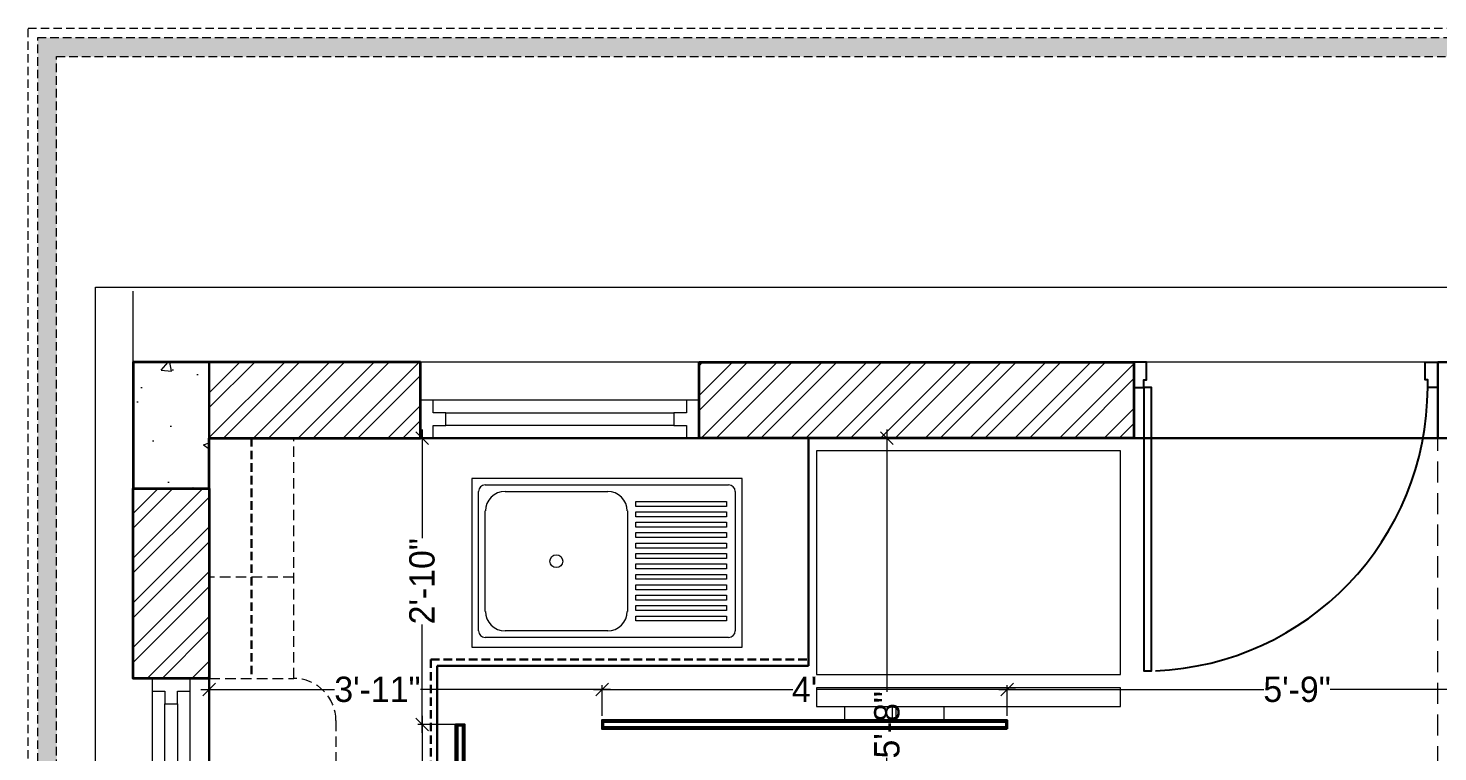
# Model space of a CAD drawing. Header units: millimetres. Extents: x 56222 to 3066687, y -650199 to -121287.
# Drawn here: x 140671.5 to 140838.4, y -185597.2 to -185511.4 of the extents above; entities that cross this region are included whole.
import ezdxf

# ---------------------------------------------------------------- set-up
doc = ezdxf.new("R2010")
doc.units = ezdxf.units.MM
doc.header["$MEASUREMENT"] = 0
doc.header["$PDMODE"] = 35
for name, pattern in [('ACAD_ISO02W100', [15, 12, -3]), ('DASHED', [0.75, 0.5, -0.25]), ('DASHED2', [0.375, 0.25, -0.125]), ('DASHEDX2', [1.5, 1, -0.5]), ('HIDDEN', [0.375, 0.25, -0.125])]:
    doc.linetypes.add(name, pattern=pattern)
doc.layers.get('Defpoints').update_dxf_attribs({"color": 220})
for name, color, linetype in [('AR DOOR', 40, 'Continuous'), ('AR ELE-5', 134, 'Continuous'), ('AR HATCH-7', 7, 'Continuous')]:
    doc.layers.add(name, color=color, linetype=linetype)
for name, color, linetype, lineweight in [('CENTERLINE ( COLUMN ) ~ DIM', 7, 'Continuous', 9), ('COLUMN', 1, 'Continuous', 30), ('Dimension', 10, 'DASHEDX2', 20), ('el', 7, 'Continuous', 20), ('Electrical', 84, 'Continuous', 30), ('FIRST FLOOR ( DW_RAIL )', 7, 'Continuous', 9), ('FURNITURE', 32, 'Continuous', 9), ('furniture dimensions', 1, 'DASHED', 0), ('FURNITURE-1', 252, 'Continuous', 13), ('GROUND FLOOR', 7, 'Continuous', 9), ('Labelling', 1, 'Continuous', 25), ('wall', 7, 'Continuous', 30)]:
    doc.layers.add(name, color=color, linetype=linetype, lineweight=lineweight)
doc.layers.add('hatch', color=250, linetype='Continuous', lineweight=9, transparency=0.5)
doc.styles.add('century g', font='GOTHIC.TTF')
doc.dimstyles.new('Archana', dxfattribs={"dimtxt": 2, "dimasz": 0.75, "dimexe": 0.5, "dimexo": 0.5, "dimgap": 0, "dimtad": 0, "dimzin": 0, "dimdsep": 46, "dimlunit": 4, "dimtxsty": 'century g', "dimblk": 'OBLIQUE', "dimcen": 0, "dimdle": 1, "dimclrd": 256, "dimclre": 256, "dimclrt": 256, "dimadec": 0, "dimazin": 0, "dimtfac": 1, "dimtofl": 0, "dimtmove": 1, "dimatfit": 3, "dimfxl": 1, "dimfxlon": 1, "dimtolj": 1, "dimtzin": 0, "dimlwd": -1, "dimlwe": -1, "dimarcsym": 0})

# ---------------------------------------------------------------- blocks, each defined once
blk = doc.blocks.new('*U131')
for points in [[(-40, 0), (0, 0), (0, 30), (10, 30), (10, 100), (-40, 100)], [(1160, 0), (1120, 0), (1120, 30), (1110, 30), (1110, 100), (1160, 100)], [(0, 0), (0, -1120), (30, -1120), (30, 0)]]:
    blk.add_lwpolyline(points, close=True)
at = {"layer": 'AR ELE-5', "linetype": 'ByBlock', "ltscale": 15}
blk.add_arc((-1.6, 0.7), 1121.6, 272.373, 359.9653, dxfattribs=at)
blk = doc.blocks.new('profile light')
at = {"layer": 'Electrical', "color": 152, "lineweight": 30, "true_color": 0x2776bb}
for points in [[(2936.21, 2698.23), (2900.21, 2698.23), (2900.21, 2699.29), (2936.21, 2699.29)], [(2900.31, 2699.1), (2900.31, 2698.42), (2936.12, 2698.42), (2936.12, 2699.1)], [(2900.32, 2699.08), (2900.32, 2698.44), (2936.1, 2698.44), (2936.1, 2699.08)]]:
    blk.add_lwpolyline(points, close=True, dxfattribs=at)
blk = doc.blocks.new('_Oblique')
at = {"layer": 'wall', "color": 0, "lineweight": -2}
blk.add_line((-0.5, -0.5), (0.5, 0.5), dxfattribs=at)
blk = doc.blocks.new('*D520')
at = {"layer": 'Defpoints', "color": 0, "linetype": 'Continuous', "lineweight": 30, "transparency": 16777216}
for p in [(140718.11, -185593.98), (140723.09, -185593.98), (140723.09, -185629.98)]:
    blk.add_point(p, dxfattribs=at)
at = {"layer": 'furniture dimensions', "color": 5, "linetype": 'Continuous', "transparency": 16777216}
for p, q in [((140722.11, -185593.98), (140717.61, -185593.98)), ((140718.11, -185592.98), (140718.11, -185610.62)), ((140718.11, -185630.98), (140718.11, -185613.35))]:
    blk.add_line(p, q, dxfattribs=at)
at = {"layer": 'furniture dimensions', "color": 5, "linetype": 'ByBlock', "transparency": 16777216}
blk.add_line((140722.11, -185629.98), (140717.61, -185629.98), dxfattribs=at)
at = {"layer": 'furniture dimensions', "color": 5, "linetype": 'Continuous', "transparency": 16777216, "xscale": 1.5, "yscale": 1.5, "zscale": 1.5}
for p, rotation in [((140718.11, -185593.98), 90), ((140718.11, -185629.98), 270)]:
    blk.add_blockref('_Oblique', p, dxfattribs=dict(at, rotation=rotation))
at = {"layer": 'furniture dimensions', "linetype": 'Continuous', "lineweight": 0, "transparency": 16777216, "insert": (140718.11, -185611.98), "char_height": 3, "attachment_point": 5, "rotation": 90, "style": 'century g'}
blk.add_mtext("\\A1;3'", dxfattribs=at)
blk = doc.blocks.new('*D521')
at = {"layer": 'Defpoints', "color": 0, "linetype": 'Continuous', "lineweight": 30, "transparency": 16777216}
for p in [(140718.11, -185560.03), (140723.09, -185560.03, -0.01), (140723.09, -185593.98)]:
    blk.add_point(p, dxfattribs=at)
at = {"layer": 'furniture dimensions', "color": 5, "linetype": 'Continuous', "transparency": 16777216}
for p, q in [((140722.11, -185560.03), (140717.61, -185560.03)), ((140718.11, -185559.03), (140718.11, -185571.89)), ((140718.11, -185594.98), (140718.11, -185582.12))]:
    blk.add_line(p, q, dxfattribs=at)
at = {"layer": 'furniture dimensions', "color": 5, "linetype": 'ByBlock', "transparency": 16777216}
blk.add_line((140722.11, -185593.98), (140717.61, -185593.98), dxfattribs=at)
at = {"layer": 'furniture dimensions', "color": 5, "linetype": 'Continuous', "transparency": 16777216, "xscale": 1.5, "yscale": 1.5, "zscale": 1.5}
for p, rotation in [((140718.11, -185560.03), 90), ((140718.11, -185593.98), 270)]:
    blk.add_blockref('_Oblique', p, dxfattribs=dict(at, rotation=rotation))
at = {"layer": 'furniture dimensions', "linetype": 'Continuous', "lineweight": 0, "transparency": 16777216, "insert": (140718.11, -185577.01), "char_height": 3, "attachment_point": 5, "rotation": 90, "style": 'century g'}
blk.add_mtext('\\A1;2\'-10"', dxfattribs=at)
blk = doc.blocks.new('*D522')
at = {"layer": 'Defpoints', "color": 0, "linetype": 'Continuous', "lineweight": 30, "transparency": 16777216}
for p in [(140739.42, -185589.84), (140692.91, -185592.98, -0.01), (140739.42, -185593.46)]:
    blk.add_point(p, dxfattribs=at)
at = {"layer": 'furniture dimensions', "color": 5, "linetype": 'Continuous', "transparency": 16777216}
for p, q in [((140691.91, -185589.84), (140707.72, -185589.84)), ((140740.42, -185589.84), (140717.92, -185589.84)), ((140739.42, -185592.96), (140739.42, -185589.34))]:
    blk.add_line(p, q, dxfattribs=at)
at = {"layer": 'furniture dimensions', "color": 5, "linetype": 'ByBlock', "transparency": 16777216}
blk.add_line((140692.91, -185592.48), (140692.91, -185589.34), dxfattribs=at)
at = {"layer": 'furniture dimensions', "color": 5, "linetype": 'Continuous', "transparency": 16777216, "xscale": 1.5, "yscale": 1.5, "zscale": 1.5, "rotation": 180}
blk.add_blockref('_Oblique', (140692.91, -185589.84), dxfattribs=at)
at = {"layer": 'furniture dimensions', "color": 5, "linetype": 'Continuous', "transparency": 16777216, "xscale": 1.5, "yscale": 1.5, "zscale": 1.5}
blk.add_blockref('_Oblique', (140739.42, -185589.84), dxfattribs=at)
at = {"layer": 'furniture dimensions', "linetype": 'Continuous', "lineweight": 0, "transparency": 16777216, "insert": (140712.82, -185589.84), "char_height": 3, "attachment_point": 5, "style": 'century g'}
blk.add_mtext('\\A1;3\'-11"', dxfattribs=at)
blk = doc.blocks.new('*D523')
at = {"layer": 'Defpoints', "color": 0, "linetype": 'Continuous', "lineweight": 30, "transparency": 16777216}
for p in [(140787.4, -185589.84), (140739.42, -185593.46), (140787.4, -185593.46)]:
    blk.add_point(p, dxfattribs=at)
at = {"layer": 'furniture dimensions', "color": 5, "linetype": 'Continuous', "transparency": 16777216}
for p, q in [((140738.42, -185589.84), (140762.02, -185589.84)), ((140788.4, -185589.84), (140764.79, -185589.84)), ((140787.4, -185592.96), (140787.4, -185589.34))]:
    blk.add_line(p, q, dxfattribs=at)
at = {"layer": 'furniture dimensions', "color": 5, "linetype": 'ByBlock', "transparency": 16777216}
blk.add_line((140739.42, -185592.96), (140739.42, -185589.34), dxfattribs=at)
at = {"layer": 'furniture dimensions', "color": 5, "linetype": 'Continuous', "transparency": 16777216, "xscale": 1.5, "yscale": 1.5, "zscale": 1.5, "rotation": 180}
blk.add_blockref('_Oblique', (140739.42, -185589.84), dxfattribs=at)
at = {"layer": 'furniture dimensions', "color": 5, "linetype": 'Continuous', "transparency": 16777216, "xscale": 1.5, "yscale": 1.5, "zscale": 1.5}
blk.add_blockref('_Oblique', (140787.4, -185589.84), dxfattribs=at)
at = {"layer": 'furniture dimensions', "linetype": 'Continuous', "lineweight": 0, "transparency": 16777216, "insert": (140763.41, -185589.84), "char_height": 3, "attachment_point": 5, "style": 'century g'}
blk.add_mtext("\\A1;4'", dxfattribs=at)
blk = doc.blocks.new('*D524')
at = {"layer": 'Defpoints', "color": 0, "linetype": 'Continuous', "lineweight": 30, "transparency": 16777216}
for p in [(140856.08, -185589.84), (140787.4, -185593.46), (140856.08, -185593.98)]:
    blk.add_point(p, dxfattribs=at)
at = {"layer": 'furniture dimensions', "color": 5, "linetype": 'Continuous', "transparency": 16777216}
for p, q in [((140786.4, -185589.84), (140817.81, -185589.84)), ((140857.08, -185589.84), (140825.67, -185589.84)), ((140856.08, -185593.48), (140856.08, -185589.34))]:
    blk.add_line(p, q, dxfattribs=at)
at = {"layer": 'furniture dimensions', "color": 5, "linetype": 'ByBlock', "transparency": 16777216}
blk.add_line((140787.4, -185592.96), (140787.4, -185589.34), dxfattribs=at)
at = {"layer": 'furniture dimensions', "color": 5, "linetype": 'Continuous', "transparency": 16777216, "xscale": 1.5, "yscale": 1.5, "zscale": 1.5, "rotation": 180}
blk.add_blockref('_Oblique', (140787.4, -185589.84), dxfattribs=at)
at = {"layer": 'furniture dimensions', "color": 5, "linetype": 'Continuous', "transparency": 16777216, "xscale": 1.5, "yscale": 1.5, "zscale": 1.5}
blk.add_blockref('_Oblique', (140856.08, -185589.84), dxfattribs=at)
at = {"layer": 'furniture dimensions', "linetype": 'Continuous', "lineweight": 0, "transparency": 16777216, "insert": (140821.74, -185589.84), "char_height": 3, "attachment_point": 5, "style": 'century g'}
blk.add_mtext('\\A1;5\'-9"', dxfattribs=at)
blk = doc.blocks.new('*D746')
at = {"layer": 'Defpoints', "color": 0, "linetype": 'Continuous', "lineweight": 30, "transparency": 16777216}
for p in [(140763.89, -185560.03, 0.12), (140773.17, -185560.03), (140765.11, -185628.03, 0.12)]:
    blk.add_point(p, dxfattribs=at)
at = {"layer": 'furniture dimensions', "color": 5, "linetype": 'Continuous', "transparency": 16777216}
for p, q in [((140769.17, -185560.03), (140773.67, -185560.03)), ((140773.17, -185559.03), (140773.17, -185590.1)), ((140773.17, -185629.03), (140773.17, -185597.96))]:
    blk.add_line(p, q, dxfattribs=at)
at = {"layer": 'furniture dimensions', "color": 5, "linetype": 'ByBlock', "transparency": 16777216}
blk.add_line((140769.17, -185628.03), (140773.67, -185628.03), dxfattribs=at)
at = {"layer": 'furniture dimensions', "color": 5, "linetype": 'Continuous', "transparency": 16777216, "xscale": 1.5, "yscale": 1.5, "zscale": 1.5}
for p, rotation in [((140773.17, -185560.03), 90), ((140773.17, -185628.03), 270)]:
    blk.add_blockref('_Oblique', p, dxfattribs=dict(at, rotation=rotation))
at = {"layer": 'furniture dimensions', "linetype": 'Continuous', "lineweight": 0, "transparency": 16777216, "insert": (140773.17, -185594.03), "char_height": 3, "attachment_point": 5, "rotation": 90, "style": 'century g'}
blk.add_mtext('\\A1;5\'-8"', dxfattribs=at)

msp = doc.modelspace()

# ---------------------------------------------------------------- hatches: boundary and pattern name
at = {"layer": 'AR HATCH-7', "lineweight": 18, "true_color": 0x939598, "transparency": 33554610}
h = msp.add_hatch(dxfattribs=at)
h.set_pattern_fill('ANSI32', color=252, scale=10)
h.set_pattern_definition([(45, (627.4595, -1487.661), (-2.65165043, 2.65165043), []), (45, (629.2273, -1487.661), (-2.65165043, 2.65165043), [])])
h.paths.add_polyline_path([(140802.41, -185551.03), (140750.91, -185551.03), (140750.91, -185560.03), (140802.41, -185560.03)])
h.paths.add_polyline_path([(140717.91, -185551.03), (140692.91, -185551.03), (140692.91, -185560.03), (140717.91, -185560.03)])
h.paths.add_polyline_path([(140692.91, -185566.03), (140683.91, -185566.03), (140683.91, -185588.53), (140692.91, -185588.53), (140692.91, -185576.53)])
h.paths.add_polyline_path([(140692.91, -185660.53), (140683.91, -185660.53), (140683.91, -185678.53), (140692.91, -185678.53)])
h.paths.add_polyline_path([(140725.91, -185642.86), (140725.91, -185633.23), (140719.44, -185633.23), (140719.44, -185642.86)], flags=9)
h.paths.add_polyline_path([(140799.14, -185684.81), (140813.02, -185684.81), (140813.02, -185672.59), (140799.14, -185672.59)], flags=9)
h.paths.add_polyline_path([(140726.13, -185685.96), (140736.96, -185685.96), (140736.96, -185678.91), (140726.13, -185678.91)], flags=9)
h.paths.add_polyline_path([(140724.56, -185659.81), (140744.37, -185659.81), (140744.37, -185647.63), (140724.56, -185647.63)], flags=9)
h.paths.add_polyline_path([(140771.61, -185636.46), (140776.73, -185636.46), (140776.73, -185629.11), (140771.61, -185629.11)], flags=9)
h.paths.add_polyline_path([(140779.33, -185628.54), (140784.44, -185628.54), (140784.44, -185621.19), (140779.33, -185621.19)], flags=9)
h.paths.add_polyline_path([(140787.96, -185636.77), (140793.34, -185636.77), (140793.34, -185629.42), (140787.96, -185629.42)], flags=9)
h.paths.add_polyline_path([(140779.19, -185644.49), (140784.57, -185644.49), (140784.57, -185637.14), (140779.19, -185637.14)], flags=9)
h.paths.add_polyline_path([(140762.47, -185668.11), (140801.82, -185668.11), (140801.82, -185653.04), (140762.47, -185653.04)], flags=9)
h.paths.add_polyline_path([(140938.75, -185577.36), (140938.75, -185567.72), (140932.27, -185567.72), (140932.27, -185577.36)], flags=9)
h.paths.add_polyline_path([(140938.71, -185602.08), (140938.71, -185590.13), (140932.24, -185590.13), (140932.24, -185602.08)], flags=9)
h.paths.add_polyline_path([(140938.71, -185623.75), (140938.71, -185611.8), (140932.24, -185611.8), (140932.24, -185623.75)], flags=9)
h.paths.add_polyline_path([(140938.71, -185645.41), (140938.71, -185633.46), (140932.24, -185633.46), (140932.24, -185645.41)], flags=9)
h.paths.add_polyline_path([(140938.71, -185674.37), (140938.71, -185664.73), (140932.24, -185664.73), (140932.24, -185674.37)], flags=9)
h.paths.add_polyline_path([(140881.27, -185645.68), (140901.08, -185645.68), (140901.08, -185633.5), (140881.27, -185633.5)], flags=9)
h.paths.add_polyline_path([(140880.49, -185674.22), (140895.42, -185674.22), (140895.42, -185667.17), (140880.49, -185667.17)], flags=9)
at = {"layer": 'Dimension', "true_color": 0xd39e00}
h = msp.add_hatch(color=42, dxfattribs=at)
h.paths.add_polyline_path([(140672.58, -185512.57), (140672.58, -185737.89), (140992.7, -185737.89), (140992.7, -185512.57)])
h.paths.add_polyline_path([(140674.83, -185514.81), (140990.46, -185514.81), (140990.46, -185735.65), (140674.83, -185735.65)], flags=16)
at = {"layer": 'FURNITURE-1', "lineweight": 18, "true_color": 0xc7c8ca, "transparency": 33554610}
h = msp.add_hatch(dxfattribs=at)
h.set_pattern_fill('AR-CONC', color=9, scale=2)
h.set_pattern_definition([(50, (627.46, -1487.661), (14.34520365, -1.2550427), [1.5, -16.5]), (355, (627.46, -1487.661), (-2.7750267, 15.0438427), [1.2, -13.2]), (100.4514445, (628.655, -1487.765), (11.5701769, 13.7887998), [1.2748038, -14.0228422]), (46.1842, (627.46, -1483.66), (21.3448266, -3.3103856), [2.25, -24.75]), (96.635635, (629.238, -1483.937), (18.693239, 19.482372), [1.9122068, -21.0342752]), (351.184164, (627.46, -1483.66), (18.693239, 19.482372), [1.8, -19.8]), (21, (629.46, -1484.661), (11.93814104, -8.0523778), [1.5, -16.5]), (326, (629.46, -1484.661), (4.8663066, 14.5030009), [1.2, -13.2]), (71.451445, (630.454, -1485.332), (16.8044475, 6.45062306), [1.2748038, -14.0228422]), (37.5, (627.4595, -1487.661), (0.24319711, 6.65787708), [0, -13.04, 0, -13.4, 0, -13.25]), (7.5, (627.4595, -1487.661), (5.26139075, 7.88823424), [0, -7.64, 0, -12.74, 0, -5.05]), (327.5, (622.9995, -1487.661), (10.67644872, -0.45109743), [0, -5, 0, -15.6, 0, -20.7]), (317.5, (620.9995, -1487.661), (11.6637234, 2.00209965), [0, -6.5, 0, -10.36, 0, -14.7])])
h.paths.add_polyline_path([(140847.41, -185551.03), (140838.41, -185551.03), (140838.41, -185554.03), (140838.41, -185560.03), (140847.41, -185560.03)])
h.paths.add_polyline_path([(140692.91, -185551.03), (140683.91, -185551.03), (140683.91, -185566.03), (140692.91, -185566.03)])
h.paths.add_polyline_path([(140692.91, -185678.53), (140683.91, -185678.53), (140683.91, -185693.53), (140692.91, -185693.53)])

# ---------------------------------------------------------------- linework, layer by layer
at = {"layer": 'CENTERLINE ( COLUMN ) ~ DIM'}
for p, q in [((140683.91, -185566.03, 0.12), (140692.91, -185566.03, 0.12)), ((140683.91, -185588.53, 0.12), (140692.91, -185588.53, 0.12))]:
    msp.add_line(p, q, dxfattribs=at)
at = {"layer": 'COLUMN', "elevation": 0.12}
for points in [[(140683.91, -185551.03), (140692.91, -185551.03), (140692.91, -185566.03), (140683.91, -185566.03)], [(140838.41, -185551.03), (140847.41, -185551.03), (140847.41, -185560.03), (140838.41, -185560.03)]]:
    msp.add_lwpolyline(points, close=True, dxfattribs=at)
at = {"layer": 'Dimension', "color": 42, "true_color": 0xd39e00, "elevation": 0.24}
for points in [[(140671.46, -185511.44), (140993.83, -185511.44), (140993.83, -185739.02), (140671.46, -185739.02)], [(140672.58, -185512.57), (140992.7, -185512.57), (140992.7, -185737.89), (140672.58, -185737.89)], [(140674.83, -185514.81), (140990.46, -185514.81), (140990.46, -185735.65), (140674.83, -185735.65)]]:
    msp.add_lwpolyline(points, close=True, dxfattribs=at)
at = {"layer": 'el', "elevation": 0.12}
for points in [[(140717.91, -185560.03), (140719.41, -185560.03), (140719.41, -185558.53), (140720.91, -185558.53), (140720.91, -185557.03), (140747.91, -185557.03), (140747.91, -185558.53), (140749.41, -185558.53), (140749.41, -185560.03), (140750.91, -185560.03), (140750.91, -185555.53), (140749.41, -185555.53), (140749.41, -185557.03), (140747.91, -185557.03), (140747.91, -185558.53), (140720.91, -185558.53), (140720.91, -185557.03), (140719.41, -185557.03), (140719.41, -185555.53), (140717.91, -185555.53), (140717.91, -185560.03), (140750.91, -185560.03), (140750.91, -185555.53), (140717.91, -185555.53)], [(140690.66, -185660.53), (140690.66, -185659.03), (140689.16, -185659.03), (140689.16, -185657.53), (140687.66, -185657.53), (140687.66, -185591.53), (140689.16, -185591.53), (140689.16, -185590.03), (140690.66, -185590.03), (140690.66, -185588.53), (140686.16, -185588.53), (140686.16, -185590.03), (140687.66, -185590.03), (140687.66, -185591.53), (140689.16, -185591.53), (140689.16, -185657.53), (140687.66, -185657.53), (140687.66, -185659.03), (140686.16, -185659.03), (140686.16, -185660.53), (140690.66, -185660.53), (140690.66, -185588.53), (140686.16, -185588.53), (140686.16, -185660.53)]]:
    msp.add_lwpolyline(points, close=True, dxfattribs=at)
at = {"layer": 'Electrical', "color": 152, "lineweight": 30, "true_color": 0x2776bb, "transparency": 33554687, "elevation": 0.12}
for points in [[(140787.4, -185594.51), (140739.42, -185594.51), (140739.42, -185593.46), (140787.4, -185593.46)], [(140739.52, -185593.64), (140739.52, -185594.33), (140787.31, -185594.33), (140787.31, -185593.64)], [(140739.54, -185593.66), (140739.54, -185594.31), (140787.3, -185594.31), (140787.3, -185593.66)]]:
    msp.add_lwpolyline(points, close=True, dxfattribs=at)
at = {"layer": 'FIRST FLOOR ( DW_RAIL )', "lineweight": 0, "elevation": 0.12}
msp.add_lwpolyline([(140679.41, -185542.13), (140938.99, -185542.13), (140938.99, -185704.05), (140679.41, -185704.05)], close=True, dxfattribs=at)
at = {"layer": 'FURNITURE', "color": 9, "linetype": 'DASHEDX2', "lineweight": 30, "true_color": 0xc7c8ca}
for p, q in [((140697.91, -185560.03, 0.12), (140697.91, -185588.53, 0.12)), ((140719.16, -185586.28, 0.12), (140763.89, -185586.28, 0.12)), ((140719.16, -185586.28, 0.12), (140719.16, -185689.03, 0.12))]:
    msp.add_line(p, q, dxfattribs=at)
at = {"layer": 'FURNITURE', "color": 9, "linetype": 'HIDDEN', "lineweight": 18, "ltscale": 5, "true_color": 0xc7c8ca}
for p, q in [((140702.91, -185588.53, 0.12), (140702.91, -185560.03, 0.12)), ((140702.91, -185576.53, 0.12), (140692.91, -185576.53, 0.12)), ((140692.91, -185576.53, 0.12), (140692.91, -185588.53, 0.12)), ((140702.91, -185588.53, 0.12), (140702.91, -185576.53, 0.12)), ((140692.91, -185588.53, 0.12), (140702.91, -185588.53, 0.12)), ((140707.91, -185593.53, 0.12), (140707.91, -185655.53, 0.12))]:
    msp.add_line(p, q, dxfattribs=at)
at = {"layer": 'FURNITURE', "color": 9, "lineweight": 30, "ltscale": 0.4, "true_color": 0xc7c8ca}
for p, q in [((140763.89, -185587.03, 0.12), (140763.89, -185560.03, 0.12)), ((140719.91, -185689.03, 0.12), (140719.91, -185587.03, 0.12)), ((140719.91, -185587.03, 0.12), (140763.89, -185587.03, 0.12))]:
    msp.add_line(p, q, dxfattribs=at)
at = {"layer": 'FURNITURE', "color": 9, "true_color": 0xc7c8ca}
for p, q in [((140756.01, -185564.81, 0.12), (140724.01, -185564.81, 0.12)), ((140724.01, -185564.81, 0.12), (140724.01, -185584.81, 0.12)), ((140725.57, -185565.58, 0.12), (140754.42, -185565.58, 0.12)), ((140756.01, -185584.81, 0.12), (140756.01, -185564.81, 0.12)), ((140724.8, -185582.9, 0.12), (140724.8, -185566.36, 0.12)), ((140727.93, -185566.36, 0.12), (140740.09, -185566.36, 0.12)), ((140755.19, -185566.36, 0.12), (140755.19, -185582.9, 0.12)), ((140725.6, -185580.58, 0.12), (140725.6, -185568.68, 0.12)), ((140742.42, -185568.68, 0.12), (140742.42, -185580.58, 0.12)), ((140743.44, -185567.54, 0.12), (140754.17, -185567.54, 0.12)), ((140743.44, -185568.13, 0.12), (140743.44, -185567.54, 0.12)), ((140754.17, -185568.13, 0.12), (140743.44, -185568.13, 0.12)), ((140743.44, -185568.77, 0.12), (140754.17, -185568.77, 0.12)), ((140743.44, -185569.36, 0.12), (140743.44, -185568.77, 0.12)), ((140754.17, -185567.54, 0.12), (140754.17, -185568.13, 0.12)), ((140754.17, -185568.77, 0.12), (140754.17, -185569.36, 0.12)), ((140754.17, -185569.36, 0.12), (140743.44, -185569.36, 0.12)), ((140743.44, -185570.01, 0.12), (140754.17, -185570.01, 0.12)), ((140743.44, -185570.6, 0.12), (140743.44, -185570.01, 0.12)), ((140754.17, -185570.6, 0.12), (140743.44, -185570.6, 0.12)), ((140754.17, -185570.01, 0.12), (140754.17, -185570.6, 0.12)), ((140743.44, -185571.25, 0.12), (140754.17, -185571.25, 0.12)), ((140743.44, -185571.83, 0.12), (140743.44, -185571.25, 0.12)), ((140754.17, -185571.83, 0.12), (140743.44, -185571.83, 0.12)), ((140754.17, -185571.25, 0.12), (140754.17, -185571.83, 0.12)), ((140743.44, -185572.48, 0.12), (140754.17, -185572.48, 0.12)), ((140743.44, -185573.07, 0.12), (140743.44, -185572.48, 0.12)), ((140754.17, -185573.07, 0.12), (140743.44, -185573.07, 0.12)), ((140743.44, -185573.72, 0.12), (140754.17, -185573.72, 0.12)), ((140743.44, -185574.3, 0.12), (140743.44, -185573.72, 0.12)), ((140754.17, -185572.48, 0.12), (140754.17, -185573.07, 0.12)), ((140754.17, -185573.72, 0.12), (140754.17, -185574.3, 0.12)), ((140754.17, -185574.3, 0.12), (140743.44, -185574.3, 0.12)), ((140743.44, -185574.95, 0.12), (140754.17, -185574.95, 0.12)), ((140743.44, -185575.54, 0.12), (140743.44, -185574.95, 0.12)), ((140754.17, -185575.54, 0.12), (140743.44, -185575.54, 0.12)), ((140754.17, -185574.95, 0.12), (140754.17, -185575.54, 0.12)), ((140743.44, -185576.19, 0.12), (140754.17, -185576.19, 0.12)), ((140743.44, -185576.78, 0.12), (140743.44, -185576.19, 0.12)), ((140754.17, -185576.78, 0.12), (140743.44, -185576.78, 0.12)), ((140754.17, -185576.19, 0.12), (140754.17, -185576.78, 0.12)), ((140743.44, -185577.42, 0.12), (140754.17, -185577.42, 0.12)), ((140743.44, -185578.01, 0.12), (140743.44, -185577.42, 0.12)), ((140754.17, -185578.01, 0.12), (140743.44, -185578.01, 0.12)), ((140743.44, -185578.66, 0.12), (140754.17, -185578.66, 0.12)), ((140743.44, -185579.25, 0.12), (140743.44, -185578.66, 0.12)), ((140754.17, -185577.42, 0.12), (140754.17, -185578.01, 0.12)), ((140754.17, -185578.66, 0.12), (140754.17, -185579.25, 0.12)), ((140754.17, -185579.25, 0.12), (140743.44, -185579.25, 0.12)), ((140743.44, -185579.9, 0.12), (140754.17, -185579.9, 0.12)), ((140743.44, -185580.48, 0.12), (140743.44, -185579.9, 0.12)), ((140754.17, -185580.48, 0.12), (140743.44, -185580.48, 0.12)), ((140754.17, -185579.9, 0.12), (140754.17, -185580.48, 0.12)), ((140743.44, -185581.13, 0.12), (140754.17, -185581.13, 0.12)), ((140743.44, -185581.72, 0.12), (140743.44, -185581.13, 0.12)), ((140754.17, -185581.72, 0.12), (140743.44, -185581.72, 0.12)), ((140754.17, -185581.13, 0.12), (140754.17, -185581.72, 0.12)), ((140754.42, -185583.67, 0.12), (140725.57, -185583.67, 0.12)), ((140740.09, -185582.9, 0.12), (140727.93, -185582.9, 0.12)), ((140724.01, -185584.81, 0.12), (140756.01, -185584.81, 0.12))]:
    msp.add_line(p, q, dxfattribs=at)
at = {"layer": 'FURNITURE', "color": 9, "linetype": 'HIDDEN', "lineweight": 0, "ltscale": 5, "true_color": 0xc7c8ca}
msp.add_line((140692.91, -185588.53, 0.12), (140702.91, -185588.53, 0.12), dxfattribs=at)
at = {"layer": 'FURNITURE', "color": 9, "lineweight": 18, "true_color": 0xc7c8ca, "elevation": 0.12}
for points in [[(140800.84, -185588.08), (140800.84, -185561.53), (140764.84, -185561.53), (140764.84, -185588.08)], [(140800.84, -185591.85), (140800.84, -185589.63), (140764.84, -185589.63), (140764.84, -185591.85)]]:
    msp.add_lwpolyline(points, close=True, dxfattribs=at)
at = {"layer": 'FURNITURE', "color": 9, "lineweight": 18, "true_color": 0xc7c8ca, "elevation": 0.12, "flags": 128}
for points in [[(140773.79, -185591.85), (140773.79, -185593.42), (140768.16, -185593.42), (140768.16, -185591.85)], [(140779.89, -185591.85), (140779.89, -185593.42), (140774.27, -185593.42), (140774.27, -185591.85)]]:
    msp.add_lwpolyline(points, dxfattribs=at)
at = {"layer": 'FURNITURE', "color": 9, "true_color": 0xc7c8ca}
msp.add_circle((140734.01, -185574.63, 0.12), 0.762, dxfattribs=at)
for centre, radius, start, end in [((140725.57, -185566.36, 0.12), 0.775, 90, 180), ((140754.42, -185566.36, 0.12), 0.775, 0, 90), ((140727.93, -185568.68, 0.12), 2.32, 90, 180), ((140740.09, -185568.68, 0.12), 2.32, 0, 90), ((140727.93, -185580.58, 0.12), 2.32, 180, 270), ((140740.09, -185580.58, 0.12), 2.32, 270, 0), ((140725.57, -185582.9, 0.12), 0.775, 180, 270), ((140754.42, -185582.9, 0.12), 0.775, 270, 0)]:
    msp.add_arc(centre, radius, start, end, dxfattribs=at)
at = {"layer": 'FURNITURE', "color": 9, "linetype": 'HIDDEN', "lineweight": 18, "ltscale": 5, "true_color": 0xc7c8ca}
msp.add_arc((140702.91, -185593.53, 0.12), 5, 0, 90, dxfattribs=at)
at = {"layer": 'furniture dimensions', "color": 9, "linetype": 'Continuous', "lineweight": 30, "true_color": 0xc7c8ca, "transparency": 33554687, "elevation": 0.12}
msp.add_lwpolyline([(140924.91, -185689.03), (140692.91, -185689.03), (140692.91, -185689.03), (140692.91, -185560.03), (140924.91, -185560.03), (140924.91, -185689.03)], dxfattribs=at)
at = {"layer": 'GROUND FLOOR', "linetype": 'ACAD_ISO02W100', "ltscale": 0.7}
msp.add_line((140683.91, -185551.03, 0.12), (140683.91, -185542.13, 0.12), dxfattribs=at)
at = {"layer": 'GROUND FLOOR'}
for p, q in [((140938.99, -185551.03, 0.12), (140683.91, -185551.03, 0.12)), ((140802.41, -185551.03, 0.12), (140802.41, -185560.03, 0.12)), ((140838.41, -185551.03, 0.12), (140838.41, -185560.03, 0.12)), ((140692.91, -185560.03, 0.12), (140692.91, -185680.03, 0.12)), ((140802.41, -185560.03, 0.12), (140692.91, -185560.03, 0.12)), ((140920.91, -185560.03, 0.12), (140838.41, -185560.03, 0.12)), ((140692.91, -185588.53, 0.12), (140683.91, -185588.53, 0.12))]:
    msp.add_line(p, q, dxfattribs=at)
at = {"layer": 'GROUND FLOOR', "color": 1, "linetype": 'ACAD_ISO02W100', "ltscale": 0.7, "elevation": 0.12}
msp.add_lwpolyline([(140679.41, -185704.05), (140679.41, -185542.13)], dxfattribs=at)
at = {"layer": 'hatch', "lineweight": 35, "transparency": 33554687, "elevation": 0.12}
for points in [[(140717.91, -185551.03), (140683.91, -185551.03), (140683.91, -185566.03), (140692.91, -185566.03), (140692.91, -185560.03), (140717.91, -185560.03)], [(140750.91, -185551.03), (140802.41, -185551.03), (140802.41, -185560.03), (140750.91, -185560.03)], [(140692.91, -185588.53), (140683.91, -185588.53), (140683.91, -185566.03), (140692.91, -185566.03)]]:
    msp.add_lwpolyline(points, close=True, dxfattribs=at)
at = {"layer": 'Labelling', "color": 251, "linetype": 'DASHED2', "lineweight": 0, "ltscale": 10, "true_color": 0x636466}
msp.add_line((140838.41, -185704.05, 0.12), (140838.41, -185560.03, 0.12), dxfattribs=at)

# ---------------------------------------------------------------- block references
at = {"layer": 'AR DOOR', "linetype": 'ByBlock', "lineweight": -2, "extrusion": (0, 0, -1), "xscale": -0.02999999999997555, "yscale": 0.02999999999997555, "zscale": -0.02999999999997555}
msp.add_blockref('*U131', (-140803.61, -185554.03, -0.12), dxfattribs=at)
at = {"layer": 'Dimension', "linetype": 'ByBlock', "transparency": 33554687, "rotation": 270}
msp.add_blockref('profile light', (138023.85, -182693.78, 0.12), dxfattribs=at)

# ---------------------------------------------------------------- dimensions: what is measured, and where the dimension line sits
at = {"layer": 'furniture dimensions', "color": 5, "linetype": 'Continuous', "lineweight": 0, "transparency": 33554687}
for base, p1, p2, picture, middle in [((140718.11, -185560.03, 0.12), (140723.09, -185593.98, 0.12), (140723.09, -185560.03, 0.12), '*D521', (140718.11, -185577.01, 0.12)), ((140773.17, -185560.03), (140765.11, -185628.03, 0.12), (140763.89, -185560.03, 0.12), '*D746', (140773.17, -185594.03)), ((140718.11, -185593.98, 0.12), (140723.09, -185629.98, 0.12), (140723.09, -185593.98, 0.12), '*D520', (140718.11, -185611.98, 0.12))]:
    dim = msp.add_linear_dim(base=base, p1=p1, p2=p2, angle=90, dimstyle='Archana', override={"dimtxt": 3, "dimasz": 1.5, "dimdec": 0, "dimclrd": 5, "dimclre": 5, "dimfxl": 4}, dxfattribs=at)
    dim.commit()
    dim.dimension.update_dxf_attribs({"geometry": picture, "text_midpoint": middle})
dim = msp.add_linear_dim(base=(140739.42, -185589.84, 0.12), p1=(140692.91, -185592.98, 0.12), p2=(140739.42, -185593.46, 0.12), dimstyle='Archana', override={"dimtxt": 3, "dimasz": 1.5, "dimdec": 0, "dimclrd": 5, "dimclre": 5, "dimfxl": 4}, dxfattribs=at)
dim.commit()
dim.dimension.update_dxf_attribs({"geometry": '*D522', "text_midpoint": (140712.82, -185589.84, 0.12), "dimtype": 160})
for base, p1, p2, picture, middle in [((140787.4, -185589.84, 0.12), (140739.42, -185593.46, 0.12), (140787.4, -185593.46, 0.12), '*D523', (140763.41, -185589.84, 0.12)), ((140856.08, -185589.84, 0.12), (140787.4, -185593.46, 0.12), (140856.08, -185593.98, 0.12), '*D524', (140821.74, -185589.84, 0.12))]:
    dim = msp.add_linear_dim(base=base, p1=p1, p2=p2, dimstyle='Archana', override={"dimtxt": 3, "dimasz": 1.5, "dimdec": 0, "dimclrd": 5, "dimclre": 5, "dimfxl": 4}, dxfattribs=at)
    dim.commit()
    dim.dimension.update_dxf_attribs({"geometry": picture, "text_midpoint": middle})

doc.saveas('drawing.dxf')
